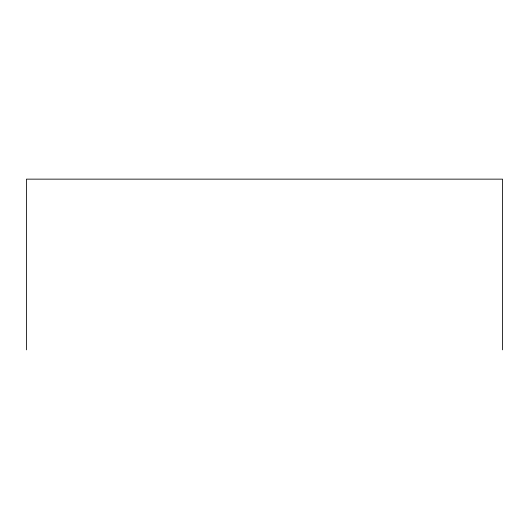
<?xml version="1.0" encoding="UTF-8"?>
<svg xmlns="http://www.w3.org/2000/svg" width="529" height="529" viewBox="0 0 529 529"><rect width="100%" height="100%" fill="white"/><g stroke="black" fill="none" stroke-linecap="round" stroke-linejoin="round"><path stroke-width="0.79" d="M502.55 349.854L502.55 179.146L26.45 179.146L26.45 349.854"/></g></svg>
